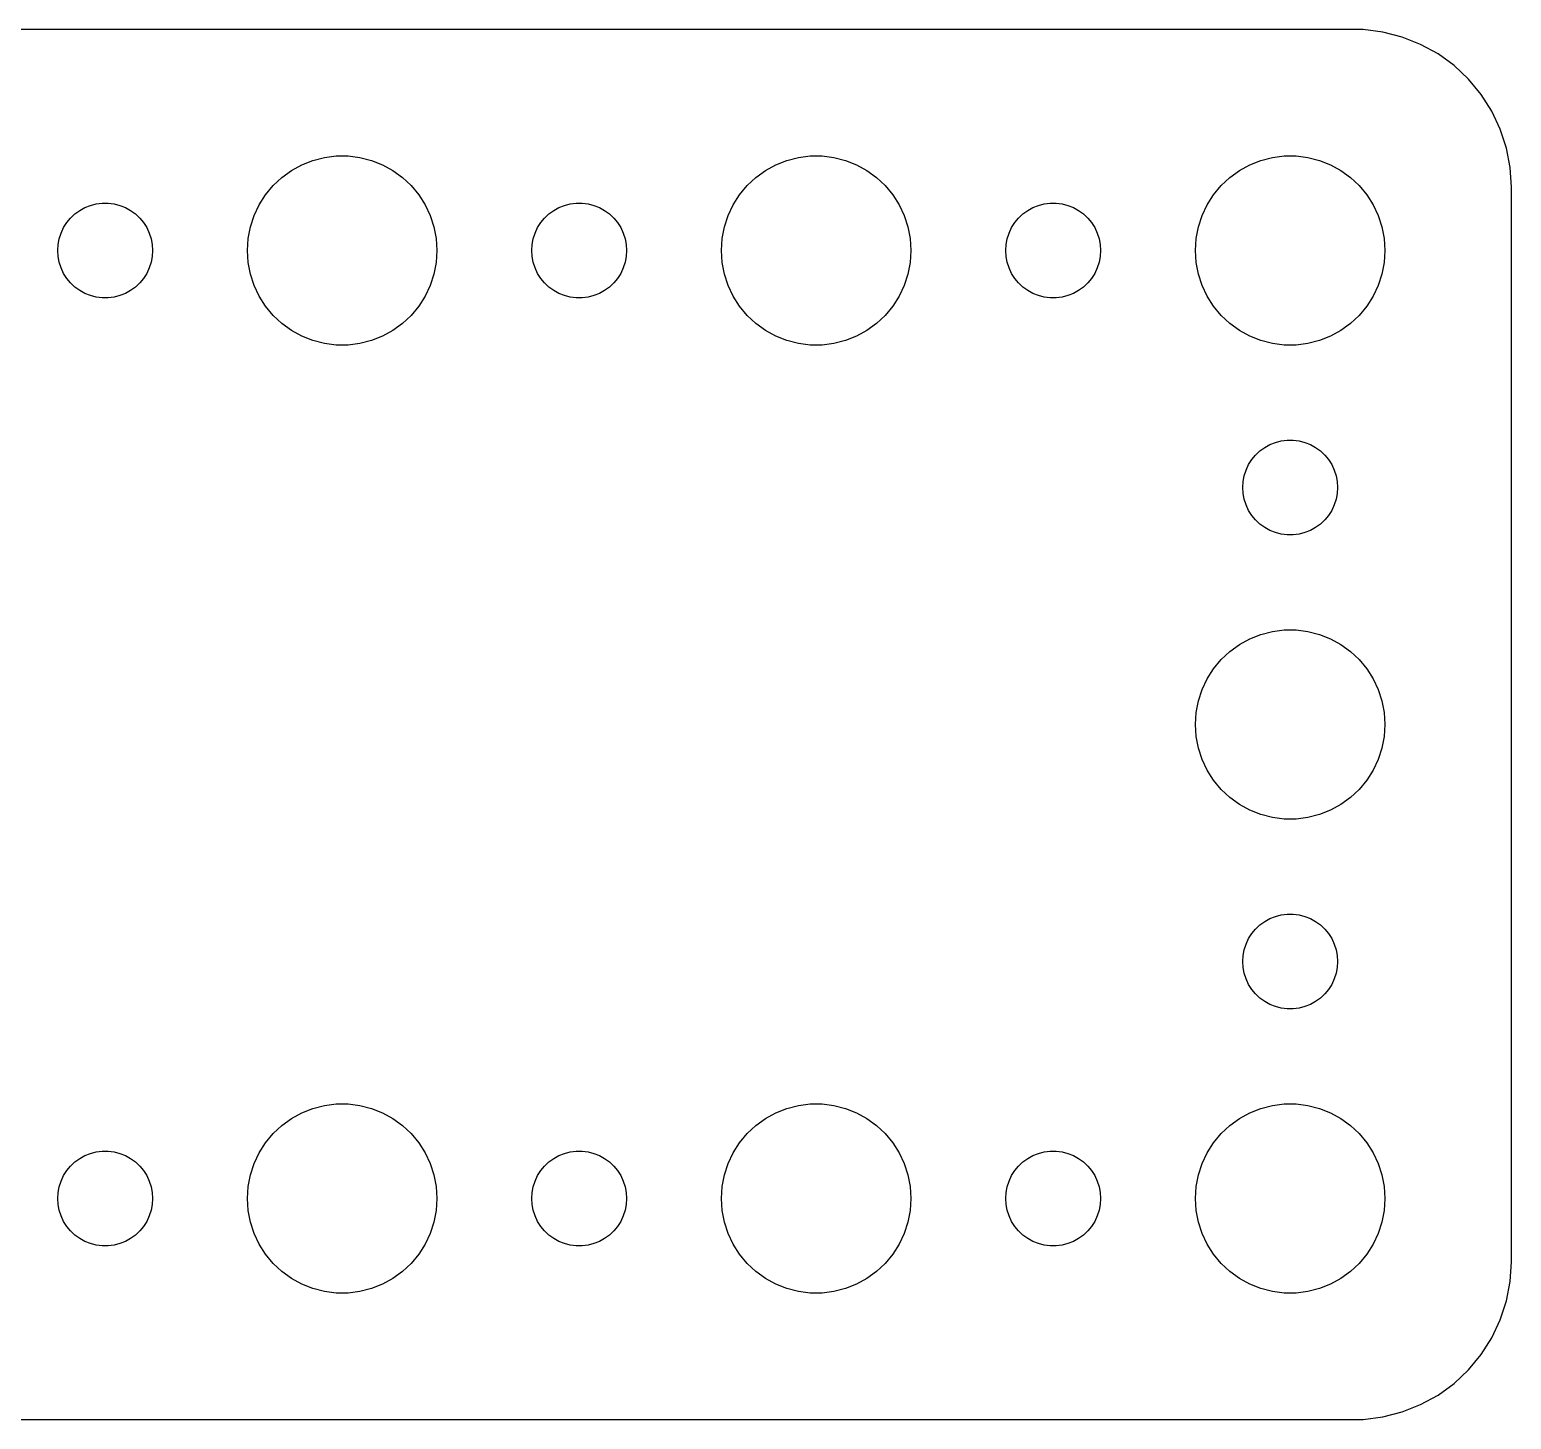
# Model space of a CAD drawing. Header units: metres. Extents: x -44 to 44, y 140 to 346.
# Drawn here: x -2.39 to 44.5, y 194.01 to 237.99 of the extents above; entities that cross this region are included whole.
import ezdxf

# ---------------------------------------------------------------- set-up
doc = ezdxf.new("R2010")
doc.units = ezdxf.units.M

msp = doc.modelspace()

# ---------------------------------------------------------------- linework, layer by layer
for p, q in [((39.8139, 237.99), (-39.8139, 237.99)), ((40.4369, 237.911), (39.8139, 237.99)), ((41.0451, 237.755), (40.4369, 237.911)), ((41.6289, 237.524), (41.0451, 237.755)), ((42.1791, 237.222), (41.6289, 237.524)), ((42.6871, 236.853), (42.1791, 237.222)), ((43.1448, 236.423), (42.6871, 236.853)), ((43.5451, 235.939), (43.1448, 236.423)), ((43.8815, 235.409), (43.5451, 235.939)), ((44.1489, 234.841), (43.8815, 235.409)), ((44.3429, 234.243), (44.1489, 234.841)), ((6.93785, 233.947), (7.31161, 233.994)), ((7.31161, 233.994), (7.68837, 233.994)), ((7.68837, 233.994), (8.06213, 233.947)), ((21.9379, 233.947), (22.3116, 233.994)), ((22.3116, 233.994), (22.6884, 233.994)), ((22.6884, 233.994), (23.0621, 233.947)), ((36.9379, 233.947), (37.3116, 233.994)), ((37.3116, 233.994), (37.6884, 233.994)), ((37.6884, 233.994), (38.0621, 233.947)), ((44.4606, 233.627), (44.3429, 234.243)), ((5.58772, 233.312), (5.89252, 233.533)), ((5.89252, 233.533), (6.22266, 233.714)), ((6.22266, 233.714), (6.57294, 233.853)), ((6.57294, 233.853), (6.93785, 233.947)), ((8.06213, 233.947), (8.42705, 233.853)), ((8.42705, 233.853), (8.77733, 233.714)), ((8.77733, 233.714), (9.10747, 233.533)), ((9.10747, 233.533), (9.41226, 233.312)), ((20.5877, 233.312), (20.8925, 233.533)), ((20.8925, 233.533), (21.2227, 233.714)), ((21.2227, 233.714), (21.5729, 233.853)), ((21.5729, 233.853), (21.9379, 233.947)), ((23.0621, 233.947), (23.427, 233.853)), ((23.427, 233.853), (23.7773, 233.714)), ((23.7773, 233.714), (24.1075, 233.533)), ((24.1075, 233.533), (24.4123, 233.312)), ((35.5877, 233.312), (35.8925, 233.533)), ((35.8925, 233.533), (36.2227, 233.714)), ((36.2227, 233.714), (36.5729, 233.853)), ((36.5729, 233.853), (36.9379, 233.947)), ((38.0621, 233.947), (38.427, 233.853)), ((38.427, 233.853), (38.7773, 233.714)), ((38.7773, 233.714), (39.1075, 233.533)), ((39.1075, 233.533), (39.4123, 233.312)), ((44.5, 233), (44.4606, 233.627)), ((5.07294, 232.763), (5.31308, 233.054)), ((5.31308, 233.054), (5.58772, 233.312)), ((9.41226, 233.312), (9.6869, 233.054)), ((9.6869, 233.054), (9.92705, 232.763)), ((20.0729, 232.763), (20.3131, 233.054)), ((20.3131, 233.054), (20.5877, 233.312)), ((24.4123, 233.312), (24.6869, 233.054)), ((24.6869, 233.054), (24.927, 232.763)), ((35.0729, 232.763), (35.3131, 233.054)), ((35.3131, 233.054), (35.5877, 233.312)), ((39.4123, 233.312), (39.6869, 233.054)), ((39.6869, 233.054), (39.927, 232.763)), ((4.87108, 232.445), (5.07294, 232.763)), ((9.92705, 232.763), (10.1289, 232.445)), ((19.8711, 232.445), (20.0729, 232.763)), ((24.927, 232.763), (25.1289, 232.445)), ((34.8711, 232.445), (35.0729, 232.763)), ((39.927, 232.763), (40.1289, 232.445)), ((44.5, 199), (44.5, 233)), ((-1.09344, 232.027), (-0.95613, 232.156)), ((-0.95613, 232.156), (-0.80373, 232.266)), ((-0.80373, 232.266), (-0.63866, 232.357)), ((-0.63866, 232.357), (-0.46352, 232.427)), ((-0.46352, 232.427), (-0.28107, 232.473)), ((-0.28107, 232.473), (-0.09418, 232.497)), ((-0.09418, 232.497), (0.09418, 232.497)), ((0.09418, 232.497), (0.28107, 232.473)), ((0.28107, 232.473), (0.46352, 232.427)), ((0.46352, 232.427), (0.63866, 232.357)), ((0.63866, 232.357), (0.80373, 232.266)), ((0.80373, 232.266), (0.95613, 232.156)), ((0.95613, 232.156), (1.09344, 232.027)), ((4.71066, 232.104), (4.87108, 232.445)), ((10.1289, 232.445), (10.2893, 232.104)), ((13.9065, 232.027), (14.0439, 232.156)), ((14.0439, 232.156), (14.1963, 232.266)), ((14.1963, 232.266), (14.3613, 232.357)), ((14.3613, 232.357), (14.5365, 232.427)), ((14.5365, 232.427), (14.7189, 232.473)), ((14.7189, 232.473), (14.9058, 232.497)), ((14.9058, 232.497), (15.0942, 232.497)), ((15.0942, 232.497), (15.2811, 232.473)), ((15.2811, 232.473), (15.4635, 232.427)), ((15.4635, 232.427), (15.6387, 232.357)), ((15.6387, 232.357), (15.8037, 232.266)), ((15.8037, 232.266), (15.9561, 232.156)), ((15.9561, 232.156), (16.0934, 232.027)), ((19.7107, 232.104), (19.8711, 232.445)), ((25.1289, 232.445), (25.2893, 232.104)), ((28.9065, 232.027), (29.0439, 232.156)), ((29.0439, 232.156), (29.1963, 232.266)), ((29.1963, 232.266), (29.3613, 232.357)), ((29.3613, 232.357), (29.5365, 232.427)), ((29.5365, 232.427), (29.7189, 232.473)), ((29.7189, 232.473), (29.9058, 232.497)), ((29.9058, 232.497), (30.0942, 232.497)), ((30.0942, 232.497), (30.2811, 232.473)), ((30.2811, 232.473), (30.4635, 232.427)), ((30.4635, 232.427), (30.6387, 232.357)), ((30.6387, 232.357), (30.8037, 232.266)), ((30.8037, 232.266), (30.9561, 232.156)), ((30.9561, 232.156), (31.0934, 232.027)), ((34.7107, 232.104), (34.8711, 232.445)), ((40.1289, 232.445), (40.2893, 232.104)), ((-1.39465, 231.552), (-1.31445, 231.723)), ((-1.31445, 231.723), (-1.21352, 231.882)), ((-1.21352, 231.882), (-1.09344, 232.027)), ((1.09344, 232.027), (1.21352, 231.882)), ((1.21352, 231.882), (1.31445, 231.723)), ((1.31445, 231.723), (1.39465, 231.552)), ((4.52365, 231.376), (4.59424, 231.746)), ((4.59424, 231.746), (4.71066, 232.104)), ((10.2893, 232.104), (10.4057, 231.746)), ((10.4057, 231.746), (10.4763, 231.376)), ((13.6053, 231.552), (13.6855, 231.723)), ((13.6855, 231.723), (13.7865, 231.882)), ((13.7865, 231.882), (13.9065, 232.027)), ((16.0934, 232.027), (16.2135, 231.882)), ((16.2135, 231.882), (16.3145, 231.723)), ((16.3145, 231.723), (16.3947, 231.552)), ((19.5237, 231.376), (19.5942, 231.746)), ((19.5942, 231.746), (19.7107, 232.104)), ((25.2893, 232.104), (25.4057, 231.746)), ((25.4057, 231.746), (25.4763, 231.376)), ((28.6053, 231.552), (28.6855, 231.723)), ((28.6855, 231.723), (28.7865, 231.882)), ((28.7865, 231.882), (28.9065, 232.027)), ((31.0934, 232.027), (31.2135, 231.882)), ((31.2135, 231.882), (31.3145, 231.723)), ((31.3145, 231.723), (31.3947, 231.552)), ((34.5237, 231.376), (34.5942, 231.746)), ((34.5942, 231.746), (34.7107, 232.104)), ((40.2893, 232.104), (40.4057, 231.746)), ((40.4057, 231.746), (40.4763, 231.376)), ((-1.5, 231), (-1.48816, 231.188)), ((-1.48816, 231.188), (-1.45287, 231.373)), ((-1.45287, 231.373), (-1.39465, 231.552)), ((1.39465, 231.552), (1.45287, 231.373)), ((1.45287, 231.373), (1.48816, 231.188)), ((1.48816, 231.188), (1.5, 231)), ((4.5, 231), (4.52365, 231.376)), ((10.4763, 231.376), (10.5, 231)), ((13.5, 231), (13.5118, 231.188)), ((13.5118, 231.188), (13.5471, 231.373)), ((13.5471, 231.373), (13.6053, 231.552)), ((16.3947, 231.552), (16.4529, 231.373)), ((16.4529, 231.373), (16.4882, 231.188)), ((16.4882, 231.188), (16.5, 231)), ((19.5, 231), (19.5237, 231.376)), ((25.4763, 231.376), (25.5, 231)), ((28.5, 231), (28.5118, 231.188)), ((28.5118, 231.188), (28.5471, 231.373)), ((28.5471, 231.373), (28.6053, 231.552)), ((31.3947, 231.552), (31.4529, 231.373)), ((31.4529, 231.373), (31.4882, 231.188)), ((31.4882, 231.188), (31.5, 231)), ((34.5, 231), (34.5237, 231.376)), ((40.4763, 231.376), (40.5, 231)), ((-1.48816, 230.812), (-1.5, 231)), ((-1.45287, 230.627), (-1.48816, 230.812)), ((1.48816, 230.812), (1.45287, 230.627)), ((1.5, 231), (1.48816, 230.812)), ((4.52365, 230.624), (4.5, 231)), ((10.5, 231), (10.4763, 230.624)), ((13.5118, 230.812), (13.5, 231)), ((13.5471, 230.627), (13.5118, 230.812)), ((16.4882, 230.812), (16.4529, 230.627)), ((16.5, 231), (16.4882, 230.812)), ((19.5237, 230.624), (19.5, 231)), ((25.5, 231), (25.4763, 230.624)), ((28.5118, 230.812), (28.5, 231)), ((28.5471, 230.627), (28.5118, 230.812)), ((31.4882, 230.812), (31.4529, 230.627)), ((31.5, 231), (31.4882, 230.812)), ((34.5237, 230.624), (34.5, 231)), ((40.5, 231), (40.4763, 230.624)), ((-1.39465, 230.448), (-1.45287, 230.627)), ((-1.31445, 230.277), (-1.39465, 230.448)), ((-1.21352, 230.118), (-1.31445, 230.277)), ((1.31445, 230.277), (1.21352, 230.118)), ((1.39465, 230.448), (1.31445, 230.277)), ((1.45287, 230.627), (1.39465, 230.448)), ((4.59424, 230.254), (4.52365, 230.624)), ((4.71066, 229.896), (4.59424, 230.254)), ((10.4057, 230.254), (10.2893, 229.896)), ((10.4763, 230.624), (10.4057, 230.254)), ((13.6053, 230.448), (13.5471, 230.627)), ((13.6855, 230.277), (13.6053, 230.448)), ((13.7865, 230.118), (13.6855, 230.277)), ((16.3145, 230.277), (16.2135, 230.118)), ((16.3947, 230.448), (16.3145, 230.277)), ((16.4529, 230.627), (16.3947, 230.448)), ((19.5942, 230.254), (19.5237, 230.624)), ((19.7107, 229.896), (19.5942, 230.254)), ((25.4057, 230.254), (25.2893, 229.896)), ((25.4763, 230.624), (25.4057, 230.254)), ((28.6053, 230.448), (28.5471, 230.627)), ((28.6855, 230.277), (28.6053, 230.448)), ((28.7865, 230.118), (28.6855, 230.277)), ((31.3145, 230.277), (31.2135, 230.118)), ((31.3947, 230.448), (31.3145, 230.277)), ((31.4529, 230.627), (31.3947, 230.448)), ((34.5942, 230.254), (34.5237, 230.624)), ((34.7107, 229.896), (34.5942, 230.254)), ((40.4057, 230.254), (40.2893, 229.896)), ((40.4763, 230.624), (40.4057, 230.254)), ((-1.09344, 229.973), (-1.21352, 230.118)), ((-0.95613, 229.844), (-1.09344, 229.973)), ((-0.80373, 229.734), (-0.95613, 229.844)), ((0.95613, 229.844), (0.80373, 229.734)), ((1.09344, 229.973), (0.95613, 229.844)), ((1.21352, 230.118), (1.09344, 229.973)), ((4.87108, 229.555), (4.71066, 229.896)), ((10.2893, 229.896), (10.1289, 229.555)), ((13.9065, 229.973), (13.7865, 230.118)), ((14.0439, 229.844), (13.9065, 229.973)), ((14.1963, 229.734), (14.0439, 229.844)), ((15.9561, 229.844), (15.8037, 229.734)), ((16.0934, 229.973), (15.9561, 229.844)), ((16.2135, 230.118), (16.0934, 229.973)), ((19.8711, 229.555), (19.7107, 229.896)), ((25.2893, 229.896), (25.1289, 229.555)), ((28.9065, 229.973), (28.7865, 230.118)), ((29.0439, 229.844), (28.9065, 229.973)), ((29.1963, 229.734), (29.0439, 229.844)), ((30.9561, 229.844), (30.8037, 229.734)), ((31.0934, 229.973), (30.9561, 229.844)), ((31.2135, 230.118), (31.0934, 229.973)), ((34.8711, 229.555), (34.7107, 229.896)), ((40.2893, 229.896), (40.1289, 229.555)), ((-0.63866, 229.643), (-0.80373, 229.734)), ((-0.46352, 229.573), (-0.63866, 229.643)), ((-0.28107, 229.527), (-0.46352, 229.573)), ((-0.09418, 229.503), (-0.28107, 229.527)), ((0.09418, 229.503), (-0.09418, 229.503)), ((0.28107, 229.527), (0.09418, 229.503)), ((0.46352, 229.573), (0.28107, 229.527)), ((0.63866, 229.643), (0.46352, 229.573)), ((0.80373, 229.734), (0.63866, 229.643)), ((5.07294, 229.237), (4.87108, 229.555)), ((10.1289, 229.555), (9.92705, 229.237)), ((14.3613, 229.643), (14.1963, 229.734)), ((14.5365, 229.573), (14.3613, 229.643)), ((14.7189, 229.527), (14.5365, 229.573)), ((14.9058, 229.503), (14.7189, 229.527)), ((15.0942, 229.503), (14.9058, 229.503)), ((15.2811, 229.527), (15.0942, 229.503)), ((15.4635, 229.573), (15.2811, 229.527)), ((15.6387, 229.643), (15.4635, 229.573)), ((15.8037, 229.734), (15.6387, 229.643)), ((20.0729, 229.237), (19.8711, 229.555)), ((25.1289, 229.555), (24.927, 229.237)), ((29.3613, 229.643), (29.1963, 229.734)), ((29.5365, 229.573), (29.3613, 229.643)), ((29.7189, 229.527), (29.5365, 229.573)), ((29.9058, 229.503), (29.7189, 229.527)), ((30.0942, 229.503), (29.9058, 229.503)), ((30.2811, 229.527), (30.0942, 229.503)), ((30.4635, 229.573), (30.2811, 229.527)), ((30.6387, 229.643), (30.4635, 229.573)), ((30.8037, 229.734), (30.6387, 229.643)), ((35.0729, 229.237), (34.8711, 229.555)), ((40.1289, 229.555), (39.927, 229.237)), ((5.31308, 228.946), (5.07294, 229.237)), ((5.58772, 228.688), (5.31308, 228.946)), ((9.6869, 228.946), (9.41226, 228.688)), ((9.92705, 229.237), (9.6869, 228.946)), ((20.3131, 228.946), (20.0729, 229.237)), ((20.5877, 228.688), (20.3131, 228.946)), ((24.6869, 228.946), (24.4123, 228.688)), ((24.927, 229.237), (24.6869, 228.946)), ((35.3131, 228.946), (35.0729, 229.237)), ((35.5877, 228.688), (35.3131, 228.946)), ((39.6869, 228.946), (39.4123, 228.688)), ((39.927, 229.237), (39.6869, 228.946)), ((5.89252, 228.467), (5.58772, 228.688)), ((6.22266, 228.286), (5.89252, 228.467)), ((9.10747, 228.467), (8.77733, 228.286)), ((9.41226, 228.688), (9.10747, 228.467)), ((20.8925, 228.467), (20.5877, 228.688)), ((21.2227, 228.286), (20.8925, 228.467)), ((24.1075, 228.467), (23.7773, 228.286)), ((24.4123, 228.688), (24.1075, 228.467)), ((35.8925, 228.467), (35.5877, 228.688)), ((36.2227, 228.286), (35.8925, 228.467)), ((39.1075, 228.467), (38.7773, 228.286)), ((39.4123, 228.688), (39.1075, 228.467)), ((6.57294, 228.147), (6.22266, 228.286)), ((6.93785, 228.053), (6.57294, 228.147)), ((7.31161, 228.006), (6.93785, 228.053)), ((7.68837, 228.006), (7.31161, 228.006)), ((8.06213, 228.053), (7.68837, 228.006)), ((8.42705, 228.147), (8.06213, 228.053)), ((8.77733, 228.286), (8.42705, 228.147)), ((21.5729, 228.147), (21.2227, 228.286)), ((21.9379, 228.053), (21.5729, 228.147)), ((22.3116, 228.006), (21.9379, 228.053)), ((22.6884, 228.006), (22.3116, 228.006)), ((23.0621, 228.053), (22.6884, 228.006)), ((23.427, 228.147), (23.0621, 228.053)), ((23.7773, 228.286), (23.427, 228.147)), ((36.5729, 228.147), (36.2227, 228.286)), ((36.9379, 228.053), (36.5729, 228.147)), ((37.3116, 228.006), (36.9379, 228.053)), ((37.6884, 228.006), (37.3116, 228.006)), ((38.0621, 228.053), (37.6884, 228.006)), ((38.427, 228.147), (38.0621, 228.053)), ((38.7773, 228.286), (38.427, 228.147)), ((36.4065, 224.527), (36.5439, 224.656)), ((36.5439, 224.656), (36.6963, 224.766)), ((36.6963, 224.766), (36.8613, 224.857)), ((36.8613, 224.857), (37.0365, 224.927)), ((37.0365, 224.927), (37.2189, 224.973)), ((37.2189, 224.973), (37.4058, 224.997)), ((37.4058, 224.997), (37.5942, 224.997)), ((37.5942, 224.997), (37.7811, 224.973)), ((37.7811, 224.973), (37.9635, 224.927)), ((37.9635, 224.927), (38.1387, 224.857)), ((38.1387, 224.857), (38.3037, 224.766)), ((38.3037, 224.766), (38.4561, 224.656)), ((38.4561, 224.656), (38.5934, 224.527)), ((36.1053, 224.052), (36.1855, 224.223)), ((36.1855, 224.223), (36.2865, 224.382)), ((36.2865, 224.382), (36.4065, 224.527)), ((38.5934, 224.527), (38.7135, 224.382)), ((38.7135, 224.382), (38.8145, 224.223)), ((38.8145, 224.223), (38.8947, 224.052)), ((36, 223.5), (36.0118, 223.688)), ((36.0118, 223.688), (36.0471, 223.873)), ((36.0471, 223.873), (36.1053, 224.052)), ((38.8947, 224.052), (38.9529, 223.873)), ((38.9529, 223.873), (38.9882, 223.688)), ((38.9882, 223.688), (39, 223.5)), ((36.0118, 223.312), (36, 223.5)), ((36.0471, 223.127), (36.0118, 223.312)), ((38.9882, 223.312), (38.9529, 223.127)), ((39, 223.5), (38.9882, 223.312)), ((36.1053, 222.948), (36.0471, 223.127)), ((36.1855, 222.777), (36.1053, 222.948)), ((36.2865, 222.618), (36.1855, 222.777)), ((38.8145, 222.777), (38.7135, 222.618)), ((38.8947, 222.948), (38.8145, 222.777)), ((38.9529, 223.127), (38.8947, 222.948)), ((36.4065, 222.473), (36.2865, 222.618)), ((36.5439, 222.344), (36.4065, 222.473)), ((36.6963, 222.234), (36.5439, 222.344)), ((38.4561, 222.344), (38.3037, 222.234)), ((38.5934, 222.473), (38.4561, 222.344)), ((38.7135, 222.618), (38.5934, 222.473)), ((36.8613, 222.143), (36.6963, 222.234)), ((37.0365, 222.073), (36.8613, 222.143)), ((37.2189, 222.027), (37.0365, 222.073)), ((37.4058, 222.003), (37.2189, 222.027)), ((37.5942, 222.003), (37.4058, 222.003)), ((37.7811, 222.027), (37.5942, 222.003)), ((37.9635, 222.073), (37.7811, 222.027)), ((38.1387, 222.143), (37.9635, 222.073)), ((38.3037, 222.234), (38.1387, 222.143)), ((36.9379, 218.947), (37.3116, 218.994)), ((37.3116, 218.994), (37.6884, 218.994)), ((37.6884, 218.994), (38.0621, 218.947)), ((35.5877, 218.312), (35.8925, 218.533)), ((35.8925, 218.533), (36.2227, 218.714)), ((36.2227, 218.714), (36.5729, 218.853)), ((36.5729, 218.853), (36.9379, 218.947)), ((38.0621, 218.947), (38.427, 218.853)), ((38.427, 218.853), (38.7773, 218.714)), ((38.7773, 218.714), (39.1075, 218.533)), ((39.1075, 218.533), (39.4123, 218.312)), ((35.0729, 217.763), (35.3131, 218.054)), ((35.3131, 218.054), (35.5877, 218.312)), ((39.4123, 218.312), (39.6869, 218.054)), ((39.6869, 218.054), (39.927, 217.763)), ((34.8711, 217.445), (35.0729, 217.763)), ((39.927, 217.763), (40.1289, 217.445)), ((34.5942, 216.746), (34.7107, 217.104)), ((34.7107, 217.104), (34.8711, 217.445)), ((40.1289, 217.445), (40.2893, 217.104)), ((40.2893, 217.104), (40.4057, 216.746)), ((34.5237, 216.376), (34.5942, 216.746)), ((40.4057, 216.746), (40.4763, 216.376)), ((34.5, 216), (34.5237, 216.376)), ((40.4763, 216.376), (40.5, 216)), ((34.5237, 215.624), (34.5, 216)), ((40.5, 216), (40.4763, 215.624)), ((34.5942, 215.254), (34.5237, 215.624)), ((34.7107, 214.896), (34.5942, 215.254)), ((40.4057, 215.254), (40.2893, 214.896)), ((40.4763, 215.624), (40.4057, 215.254)), ((34.8711, 214.555), (34.7107, 214.896)), ((40.2893, 214.896), (40.1289, 214.555)), ((35.0729, 214.237), (34.8711, 214.555)), ((40.1289, 214.555), (39.927, 214.237)), ((35.3131, 213.946), (35.0729, 214.237)), ((35.5877, 213.688), (35.3131, 213.946)), ((39.6869, 213.946), (39.4123, 213.688)), ((39.927, 214.237), (39.6869, 213.946)), ((35.8925, 213.467), (35.5877, 213.688)), ((36.2227, 213.286), (35.8925, 213.467)), ((39.1075, 213.467), (38.7773, 213.286)), ((39.4123, 213.688), (39.1075, 213.467)), ((36.5729, 213.147), (36.2227, 213.286)), ((36.9379, 213.053), (36.5729, 213.147)), ((37.3116, 213.006), (36.9379, 213.053)), ((37.6884, 213.006), (37.3116, 213.006)), ((38.0621, 213.053), (37.6884, 213.006)), ((38.427, 213.147), (38.0621, 213.053)), ((38.7773, 213.286), (38.427, 213.147)), ((36.4065, 209.527), (36.5439, 209.656)), ((36.5439, 209.656), (36.6963, 209.766)), ((36.6963, 209.766), (36.8613, 209.857)), ((36.8613, 209.857), (37.0365, 209.927)), ((37.0365, 209.927), (37.2189, 209.973)), ((37.2189, 209.973), (37.4058, 209.997)), ((37.4058, 209.997), (37.5942, 209.997)), ((37.5942, 209.997), (37.7811, 209.973)), ((37.7811, 209.973), (37.9635, 209.927)), ((37.9635, 209.927), (38.1387, 209.857)), ((38.1387, 209.857), (38.3037, 209.766)), ((38.3037, 209.766), (38.4561, 209.656)), ((38.4561, 209.656), (38.5934, 209.527)), ((36.1053, 209.052), (36.1855, 209.223)), ((36.1855, 209.223), (36.2865, 209.382)), ((36.2865, 209.382), (36.4065, 209.527)), ((38.5934, 209.527), (38.7135, 209.382)), ((38.7135, 209.382), (38.8145, 209.223)), ((38.8145, 209.223), (38.8947, 209.052)), ((36, 208.5), (36.0118, 208.688)), ((36.0118, 208.688), (36.0471, 208.873)), ((36.0471, 208.873), (36.1053, 209.052)), ((38.8947, 209.052), (38.9529, 208.873)), ((38.9529, 208.873), (38.9882, 208.688)), ((38.9882, 208.688), (39, 208.5)), ((36.0118, 208.312), (36, 208.5)), ((36.0471, 208.127), (36.0118, 208.312)), ((38.9882, 208.312), (38.9529, 208.127)), ((39, 208.5), (38.9882, 208.312)), ((36.1053, 207.948), (36.0471, 208.127)), ((36.1855, 207.777), (36.1053, 207.948)), ((36.2865, 207.618), (36.1855, 207.777)), ((38.8145, 207.777), (38.7135, 207.618)), ((38.8947, 207.948), (38.8145, 207.777)), ((38.9529, 208.127), (38.8947, 207.948)), ((36.4065, 207.473), (36.2865, 207.618)), ((36.5439, 207.344), (36.4065, 207.473)), ((36.6963, 207.234), (36.5439, 207.344)), ((38.4561, 207.344), (38.3037, 207.234)), ((38.5934, 207.473), (38.4561, 207.344)), ((38.7135, 207.618), (38.5934, 207.473)), ((36.8613, 207.143), (36.6963, 207.234)), ((37.0365, 207.073), (36.8613, 207.143)), ((37.2189, 207.027), (37.0365, 207.073)), ((37.4058, 207.003), (37.2189, 207.027)), ((37.5942, 207.003), (37.4058, 207.003)), ((37.7811, 207.027), (37.5942, 207.003)), ((37.9635, 207.073), (37.7811, 207.027)), ((38.1387, 207.143), (37.9635, 207.073)), ((38.3037, 207.234), (38.1387, 207.143)), ((6.93785, 203.947), (7.31161, 203.994)), ((7.31161, 203.994), (7.68837, 203.994)), ((7.68837, 203.994), (8.06213, 203.947)), ((21.9379, 203.947), (22.3116, 203.994)), ((22.3116, 203.994), (22.6884, 203.994)), ((22.6884, 203.994), (23.0621, 203.947)), ((36.9379, 203.947), (37.3116, 203.994)), ((37.3116, 203.994), (37.6884, 203.994)), ((37.6884, 203.994), (38.0621, 203.947)), ((5.58772, 203.312), (5.89252, 203.533)), ((5.89252, 203.533), (6.22266, 203.714)), ((6.22266, 203.714), (6.57294, 203.853)), ((6.57294, 203.853), (6.93785, 203.947)), ((8.06213, 203.947), (8.42705, 203.853)), ((8.42705, 203.853), (8.77733, 203.714)), ((8.77733, 203.714), (9.10747, 203.533)), ((9.10747, 203.533), (9.41226, 203.312)), ((20.5877, 203.312), (20.8925, 203.533)), ((20.8925, 203.533), (21.2227, 203.714)), ((21.2227, 203.714), (21.5729, 203.853)), ((21.5729, 203.853), (21.9379, 203.947)), ((23.0621, 203.947), (23.427, 203.853)), ((23.427, 203.853), (23.7773, 203.714)), ((23.7773, 203.714), (24.1075, 203.533)), ((24.1075, 203.533), (24.4123, 203.312)), ((35.5877, 203.312), (35.8925, 203.533)), ((35.8925, 203.533), (36.2227, 203.714)), ((36.2227, 203.714), (36.5729, 203.853)), ((36.5729, 203.853), (36.9379, 203.947)), ((38.0621, 203.947), (38.427, 203.853)), ((38.427, 203.853), (38.7773, 203.714)), ((38.7773, 203.714), (39.1075, 203.533)), ((39.1075, 203.533), (39.4123, 203.312)), ((5.07294, 202.763), (5.31308, 203.054)), ((5.31308, 203.054), (5.58772, 203.312)), ((9.41226, 203.312), (9.6869, 203.054)), ((9.6869, 203.054), (9.92705, 202.763)), ((20.0729, 202.763), (20.3131, 203.054)), ((20.3131, 203.054), (20.5877, 203.312)), ((24.4123, 203.312), (24.6869, 203.054)), ((24.6869, 203.054), (24.927, 202.763)), ((35.0729, 202.763), (35.3131, 203.054)), ((35.3131, 203.054), (35.5877, 203.312)), ((39.4123, 203.312), (39.6869, 203.054)), ((39.6869, 203.054), (39.927, 202.763)), ((4.87108, 202.445), (5.07294, 202.763)), ((9.92705, 202.763), (10.1289, 202.445)), ((19.8711, 202.445), (20.0729, 202.763)), ((24.927, 202.763), (25.1289, 202.445)), ((34.8711, 202.445), (35.0729, 202.763)), ((39.927, 202.763), (40.1289, 202.445)), ((-1.09344, 202.027), (-0.95613, 202.156)), ((-0.95613, 202.156), (-0.80373, 202.266)), ((-0.80373, 202.266), (-0.63866, 202.357)), ((-0.63866, 202.357), (-0.46352, 202.427)), ((-0.46352, 202.427), (-0.28107, 202.473)), ((-0.28107, 202.473), (-0.09418, 202.497)), ((-0.09418, 202.497), (0.09418, 202.497)), ((0.09418, 202.497), (0.28107, 202.473)), ((0.28107, 202.473), (0.46352, 202.427)), ((0.46352, 202.427), (0.63866, 202.357)), ((0.63866, 202.357), (0.80373, 202.266)), ((0.80373, 202.266), (0.95613, 202.156)), ((0.95613, 202.156), (1.09344, 202.027)), ((4.59424, 201.746), (4.71066, 202.104)), ((4.71066, 202.104), (4.87108, 202.445)), ((10.1289, 202.445), (10.2893, 202.104)), ((10.2893, 202.104), (10.4057, 201.746)), ((13.9065, 202.027), (14.0439, 202.156)), ((14.0439, 202.156), (14.1963, 202.266)), ((14.1963, 202.266), (14.3613, 202.357)), ((14.3613, 202.357), (14.5365, 202.427)), ((14.5365, 202.427), (14.7189, 202.473)), ((14.7189, 202.473), (14.9058, 202.497)), ((14.9058, 202.497), (15.0942, 202.497)), ((15.0942, 202.497), (15.2811, 202.473)), ((15.2811, 202.473), (15.4635, 202.427)), ((15.4635, 202.427), (15.6387, 202.357)), ((15.6387, 202.357), (15.8037, 202.266)), ((15.8037, 202.266), (15.9561, 202.156)), ((15.9561, 202.156), (16.0934, 202.027)), ((19.5942, 201.746), (19.7107, 202.104)), ((19.7107, 202.104), (19.8711, 202.445)), ((25.1289, 202.445), (25.2893, 202.104)), ((25.2893, 202.104), (25.4057, 201.746)), ((28.9065, 202.027), (29.0439, 202.156)), ((29.0439, 202.156), (29.1963, 202.266)), ((29.1963, 202.266), (29.3613, 202.357)), ((29.3613, 202.357), (29.5365, 202.427)), ((29.5365, 202.427), (29.7189, 202.473)), ((29.7189, 202.473), (29.9058, 202.497)), ((29.9058, 202.497), (30.0942, 202.497)), ((30.0942, 202.497), (30.2811, 202.473)), ((30.2811, 202.473), (30.4635, 202.427)), ((30.4635, 202.427), (30.6387, 202.357)), ((30.6387, 202.357), (30.8037, 202.266)), ((30.8037, 202.266), (30.9561, 202.156)), ((30.9561, 202.156), (31.0934, 202.027)), ((34.5942, 201.746), (34.7107, 202.104)), ((34.7107, 202.104), (34.8711, 202.445)), ((40.1289, 202.445), (40.2893, 202.104)), ((40.2893, 202.104), (40.4057, 201.746)), ((-1.39465, 201.552), (-1.31445, 201.723)), ((-1.31445, 201.723), (-1.21352, 201.882)), ((-1.21352, 201.882), (-1.09344, 202.027)), ((1.09344, 202.027), (1.21352, 201.882)), ((1.21352, 201.882), (1.31445, 201.723)), ((1.31445, 201.723), (1.39465, 201.552)), ((4.52365, 201.376), (4.59424, 201.746)), ((10.4057, 201.746), (10.4763, 201.376)), ((13.6053, 201.552), (13.6855, 201.723)), ((13.6855, 201.723), (13.7865, 201.882)), ((13.7865, 201.882), (13.9065, 202.027)), ((16.0934, 202.027), (16.2135, 201.882)), ((16.2135, 201.882), (16.3145, 201.723)), ((16.3145, 201.723), (16.3947, 201.552)), ((19.5237, 201.376), (19.5942, 201.746)), ((25.4057, 201.746), (25.4763, 201.376)), ((28.6053, 201.552), (28.6855, 201.723)), ((28.6855, 201.723), (28.7865, 201.882)), ((28.7865, 201.882), (28.9065, 202.027)), ((31.0934, 202.027), (31.2135, 201.882)), ((31.2135, 201.882), (31.3145, 201.723)), ((31.3145, 201.723), (31.3947, 201.552)), ((34.5237, 201.376), (34.5942, 201.746)), ((40.4057, 201.746), (40.4763, 201.376)), ((-1.5, 201), (-1.48816, 201.188)), ((-1.48816, 201.188), (-1.45287, 201.373)), ((-1.45287, 201.373), (-1.39465, 201.552)), ((1.39465, 201.552), (1.45287, 201.373)), ((1.45287, 201.373), (1.48816, 201.188)), ((1.48816, 201.188), (1.5, 201)), ((4.5, 201), (4.52365, 201.376)), ((10.4763, 201.376), (10.5, 201)), ((13.5, 201), (13.5118, 201.188)), ((13.5118, 201.188), (13.5471, 201.373)), ((13.5471, 201.373), (13.6053, 201.552)), ((16.3947, 201.552), (16.4529, 201.373)), ((16.4529, 201.373), (16.4882, 201.188)), ((16.4882, 201.188), (16.5, 201)), ((19.5, 201), (19.5237, 201.376)), ((25.4763, 201.376), (25.5, 201)), ((28.5, 201), (28.5118, 201.188)), ((28.5118, 201.188), (28.5471, 201.373)), ((28.5471, 201.373), (28.6053, 201.552)), ((31.3947, 201.552), (31.4529, 201.373)), ((31.4529, 201.373), (31.4882, 201.188)), ((31.4882, 201.188), (31.5, 201)), ((34.5, 201), (34.5237, 201.376)), ((40.4763, 201.376), (40.5, 201)), ((-1.48816, 200.812), (-1.5, 201)), ((-1.45287, 200.627), (-1.48816, 200.812)), ((1.48816, 200.812), (1.45287, 200.627)), ((1.5, 201), (1.48816, 200.812)), ((4.52365, 200.624), (4.5, 201)), ((10.5, 201), (10.4763, 200.624)), ((13.5118, 200.812), (13.5, 201)), ((13.5471, 200.627), (13.5118, 200.812)), ((16.4882, 200.812), (16.4529, 200.627)), ((16.5, 201), (16.4882, 200.812)), ((19.5237, 200.624), (19.5, 201)), ((25.5, 201), (25.4763, 200.624)), ((28.5118, 200.812), (28.5, 201)), ((28.5471, 200.627), (28.5118, 200.812)), ((31.4882, 200.812), (31.4529, 200.627)), ((31.5, 201), (31.4882, 200.812)), ((34.5237, 200.624), (34.5, 201)), ((40.5, 201), (40.4763, 200.624)), ((-1.39465, 200.448), (-1.45287, 200.627)), ((-1.31445, 200.277), (-1.39465, 200.448)), ((-1.21352, 200.118), (-1.31445, 200.277)), ((1.31445, 200.277), (1.21352, 200.118)), ((1.39465, 200.448), (1.31445, 200.277)), ((1.45287, 200.627), (1.39465, 200.448)), ((4.59424, 200.254), (4.52365, 200.624)), ((4.71066, 199.896), (4.59424, 200.254)), ((10.4057, 200.254), (10.2893, 199.896)), ((10.4763, 200.624), (10.4057, 200.254)), ((13.6053, 200.448), (13.5471, 200.627)), ((13.6855, 200.277), (13.6053, 200.448)), ((13.7865, 200.118), (13.6855, 200.277)), ((16.3145, 200.277), (16.2135, 200.118)), ((16.3947, 200.448), (16.3145, 200.277)), ((16.4529, 200.627), (16.3947, 200.448)), ((19.5942, 200.254), (19.5237, 200.624)), ((19.7107, 199.896), (19.5942, 200.254)), ((25.4057, 200.254), (25.2893, 199.896)), ((25.4763, 200.624), (25.4057, 200.254)), ((28.6053, 200.448), (28.5471, 200.627)), ((28.6855, 200.277), (28.6053, 200.448)), ((28.7865, 200.118), (28.6855, 200.277)), ((31.3145, 200.277), (31.2135, 200.118)), ((31.3947, 200.448), (31.3145, 200.277)), ((31.4529, 200.627), (31.3947, 200.448)), ((34.5942, 200.254), (34.5237, 200.624)), ((34.7107, 199.896), (34.5942, 200.254)), ((40.4057, 200.254), (40.2893, 199.896)), ((40.4763, 200.624), (40.4057, 200.254)), ((-1.09344, 199.973), (-1.21352, 200.118)), ((-0.95613, 199.844), (-1.09344, 199.973)), ((-0.80373, 199.734), (-0.95613, 199.844)), ((0.95613, 199.844), (0.80373, 199.734)), ((1.09344, 199.973), (0.95613, 199.844)), ((1.21352, 200.118), (1.09344, 199.973)), ((4.87108, 199.555), (4.71066, 199.896)), ((10.2893, 199.896), (10.1289, 199.555)), ((13.9065, 199.973), (13.7865, 200.118)), ((14.0439, 199.844), (13.9065, 199.973)), ((14.1963, 199.734), (14.0439, 199.844)), ((15.9561, 199.844), (15.8037, 199.734)), ((16.0934, 199.973), (15.9561, 199.844)), ((16.2135, 200.118), (16.0934, 199.973)), ((19.8711, 199.555), (19.7107, 199.896)), ((25.2893, 199.896), (25.1289, 199.555)), ((28.9065, 199.973), (28.7865, 200.118)), ((29.0439, 199.844), (28.9065, 199.973)), ((29.1963, 199.734), (29.0439, 199.844)), ((30.9561, 199.844), (30.8037, 199.734)), ((31.0934, 199.973), (30.9561, 199.844)), ((31.2135, 200.118), (31.0934, 199.973)), ((34.8711, 199.555), (34.7107, 199.896)), ((40.2893, 199.896), (40.1289, 199.555)), ((-0.63866, 199.643), (-0.80373, 199.734)), ((-0.46352, 199.573), (-0.63866, 199.643)), ((-0.28107, 199.527), (-0.46352, 199.573)), ((-0.09418, 199.503), (-0.28107, 199.527)), ((0.09418, 199.503), (-0.09418, 199.503)), ((0.28107, 199.527), (0.09418, 199.503)), ((0.46352, 199.573), (0.28107, 199.527)), ((0.63866, 199.643), (0.46352, 199.573)), ((0.80373, 199.734), (0.63866, 199.643)), ((5.07294, 199.237), (4.87108, 199.555)), ((10.1289, 199.555), (9.92705, 199.237)), ((14.3613, 199.643), (14.1963, 199.734)), ((14.5365, 199.573), (14.3613, 199.643)), ((14.7189, 199.527), (14.5365, 199.573)), ((14.9058, 199.503), (14.7189, 199.527)), ((15.0942, 199.503), (14.9058, 199.503)), ((15.2811, 199.527), (15.0942, 199.503)), ((15.4635, 199.573), (15.2811, 199.527)), ((15.6387, 199.643), (15.4635, 199.573)), ((15.8037, 199.734), (15.6387, 199.643)), ((20.0729, 199.237), (19.8711, 199.555)), ((25.1289, 199.555), (24.927, 199.237)), ((29.3613, 199.643), (29.1963, 199.734)), ((29.5365, 199.573), (29.3613, 199.643)), ((29.7189, 199.527), (29.5365, 199.573)), ((29.9058, 199.503), (29.7189, 199.527)), ((30.0942, 199.503), (29.9058, 199.503)), ((30.2811, 199.527), (30.0942, 199.503)), ((30.4635, 199.573), (30.2811, 199.527)), ((30.6387, 199.643), (30.4635, 199.573)), ((30.8037, 199.734), (30.6387, 199.643)), ((35.0729, 199.237), (34.8711, 199.555)), ((40.1289, 199.555), (39.927, 199.237)), ((5.31308, 198.946), (5.07294, 199.237)), ((5.58772, 198.688), (5.31308, 198.946)), ((9.6869, 198.946), (9.41226, 198.688)), ((9.92705, 199.237), (9.6869, 198.946)), ((20.3131, 198.946), (20.0729, 199.237)), ((20.5877, 198.688), (20.3131, 198.946)), ((24.6869, 198.946), (24.4123, 198.688)), ((24.927, 199.237), (24.6869, 198.946)), ((35.3131, 198.946), (35.0729, 199.237)), ((35.5877, 198.688), (35.3131, 198.946)), ((39.6869, 198.946), (39.4123, 198.688)), ((39.927, 199.237), (39.6869, 198.946)), ((44.4606, 198.373), (44.5, 199)), ((5.89252, 198.467), (5.58772, 198.688)), ((6.22266, 198.286), (5.89252, 198.467)), ((9.10747, 198.467), (8.77733, 198.286)), ((9.41226, 198.688), (9.10747, 198.467)), ((20.8925, 198.467), (20.5877, 198.688)), ((21.2227, 198.286), (20.8925, 198.467)), ((24.1075, 198.467), (23.7773, 198.286)), ((24.4123, 198.688), (24.1075, 198.467)), ((35.8925, 198.467), (35.5877, 198.688)), ((36.2227, 198.286), (35.8925, 198.467)), ((39.1075, 198.467), (38.7773, 198.286)), ((39.4123, 198.688), (39.1075, 198.467)), ((44.3429, 197.757), (44.4606, 198.373)), ((6.57294, 198.147), (6.22266, 198.286)), ((6.93785, 198.053), (6.57294, 198.147)), ((7.31161, 198.006), (6.93785, 198.053)), ((7.68837, 198.006), (7.31161, 198.006)), ((8.06213, 198.053), (7.68837, 198.006)), ((8.42705, 198.147), (8.06213, 198.053)), ((8.77733, 198.286), (8.42705, 198.147)), ((21.5729, 198.147), (21.2227, 198.286)), ((21.9379, 198.053), (21.5729, 198.147)), ((22.3116, 198.006), (21.9379, 198.053)), ((22.6884, 198.006), (22.3116, 198.006)), ((23.0621, 198.053), (22.6884, 198.006)), ((23.427, 198.147), (23.0621, 198.053)), ((23.7773, 198.286), (23.427, 198.147)), ((36.5729, 198.147), (36.2227, 198.286)), ((36.9379, 198.053), (36.5729, 198.147)), ((37.3116, 198.006), (36.9379, 198.053)), ((37.6884, 198.006), (37.3116, 198.006)), ((38.0621, 198.053), (37.6884, 198.006)), ((38.427, 198.147), (38.0621, 198.053)), ((38.7773, 198.286), (38.427, 198.147)), ((44.1489, 197.159), (44.3429, 197.757)), ((43.8815, 196.591), (44.1489, 197.159)), ((43.5451, 196.061), (43.8815, 196.591)), ((43.1448, 195.577), (43.5451, 196.061)), ((42.6871, 195.147), (43.1448, 195.577)), ((42.1791, 194.778), (42.6871, 195.147)), ((41.6289, 194.476), (42.1791, 194.778)), ((40.4369, 194.089), (41.0451, 194.245)), ((41.0451, 194.245), (41.6289, 194.476)), ((-39.8139, 194.01), (39.8139, 194.01)), ((39.8139, 194.01), (40.4369, 194.089))]:
    msp.add_line(p, q)

doc.saveas('drawing.dxf')
